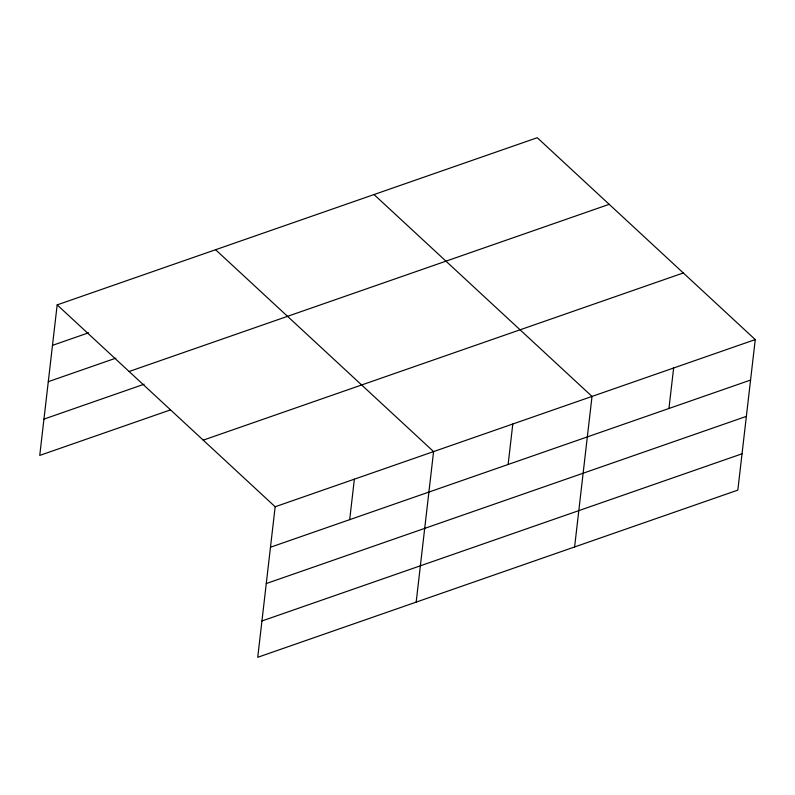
<?xml version="1.0" encoding="UTF-8"?>
<svg xmlns="http://www.w3.org/2000/svg" width="795" height="795" viewBox="0 0 795 795"><rect width="100%" height="100%" fill="white"/><g stroke="black" fill="none" stroke-linecap="round" stroke-linejoin="round"><path stroke-width="1.19" d="M57.17 304.882L275.159 506.763L257.739 657.286L737.83 490.118L755.25 339.584L537.261 137.714L57.17 304.882L39.75 455.416L170.219 409.982M349.691 519.652L354.371 479.176M416.173 602.123L433.583 451.59L215.594 249.719M508.124 464.489L512.805 424.003M574.606 546.95L592.017 396.427L374.028 194.546M668.953 408.481L673.633 368.005M52.48 345.368L88.593 332.787M48.286 381.68L115.851 358.157M129.108 371.503L609.199 204.325M43.954 419.104L144.133 384.214M203.222 440.142L683.312 272.963M275.159 506.763L755.25 339.584M270.479 547.238L750.569 380.06M266.275 583.55L746.366 416.381M261.943 620.975L742.033 453.796"/></g></svg>
